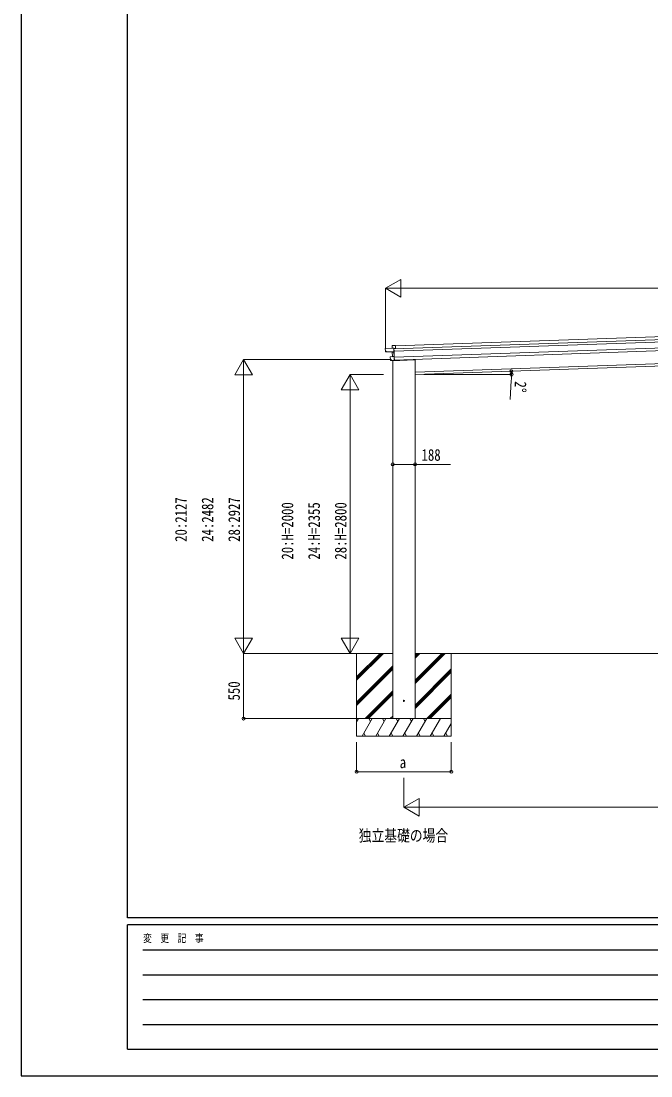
# Model space of a CAD drawing. Units: millimetres, scale not verified. Extents: x -12615 to 12615, y -8910 to 8910.
# Drawn here: x -12615 to -7293, y -8910 to 0 of the extents above; entities that cross this region are included whole.
import ezdxf
from ezdxf.enums import TextEntityAlignment as Align

# ---------------------------------------------------------------- set-up
doc = ezdxf.new("R2010")
doc.units = ezdxf.units.MM
doc.header["$LTSCALE"] = 30
doc.layers.add('0-2_USER1', color=92, linetype='Continuous')
doc.layers.add('0-7_YKK_ZWAK', color=134, linetype='Continuous')
for name, color, linetype, lineweight in [('0-4_YKK_13', 120, 'Continuous', 18), ('0-5_YKK_A1', 120, 'Continuous', 18), ('0-6_YKK_D', 200, 'Continuous', 18)]:
    doc.layers.add(name, color=color, linetype=linetype, lineweight=lineweight)
doc.styles.add('ＭＳ ゴシック', font='')
doc.styles.get('ＭＳ ゴシック').set_extended_font_data('MS Gothic')

msp = doc.modelspace()

# ---------------------------------------------------------------- linework, layer by layer
at = {"layer": '0-4_YKK_13'}
for p, q in [((-9480, -2740.62), (-9480.47, -2740.64)), ((-9479.67, -2763.62), (-9480.47, -2740.64)), ((-9479.99, -2740.12), (-9451.51, -2739.13)), ((-9450.53, -2765.61), (-9451.43, -2739.62)), ((-9450.47, -2740.09), (-9451.33, -2739.29)), ((-9450.47, -2740.09), (-9449.58, -2765.57)), ((-9537.6, -2766.65), (-9537.13, -2766.63)), ((-9536.83, -2788.63), (-9537.6, -2766.65)), ((-9537.12, -2766.13), (-9465.37, -2763.62)), ((-9536.36, -2788.62), (-9536.83, -2788.63)), ((-9536.75, -2791.06), (-9536.83, -2788.63)), ((-9536.67, -2793.16), (-9536.75, -2791.06)), ((-9536.36, -2788.62), (-9528.84, -2788.35)), ((-9536.26, -2791.54), (-9536.19, -2793.64)), ((-9479.42, -2795.13), (-9536.19, -2793.64)), ((-9528.73, -2791.37), (-9528.84, -2788.35)), ((-9494.64, -2837.16), (-9495.11, -2837.18)), ((-9494.22, -2862.69), (-9495.11, -2837.18)), ((-9494.66, -2836.66), (-9462.66, -2833.58)), ((-9479.2, -2763.61), (-9479.67, -2763.62)), ((-9477.69, -2834.56), (-9479.05, -2795.61)), ((-9478.6, -2795.13), (-9463.99, -2795.47)), ((-9464.42, -2795.96), (-9478.58, -2795.63)), ((-9478.58, -2795.63), (-9477.23, -2834.48)), ((-9477.23, -2834.48), (-9462.68, -2833.08)), ((-9464.08, -2792.89), (-9465.09, -2764.11)), ((-9464.13, -2764.58), (-9464.98, -2763.78)), ((-9464.64, -2763.39), (-9464.15, -2763.84)), ((-9463.99, -2795.49), (-9464.42, -2795.96)), ((-9464.15, -2763.84), (-9464.13, -2764.58)), ((-9464.13, -2764.58), (-9463.17, -2791.96)), ((-9464.08, -2792.89), (-9463.17, -2791.96)), ((-9463.99, -2795.47), (-9464.08, -2792.89)), ((-9464.07, -2766.08), (-9450.53, -2765.61)), ((-9463.99, -2795.49), (-9463.08, -2794.56)), ((-9462.68, -2833.08), (-9463.99, -2795.49)), ((-9463.17, -2791.96), (-9463.08, -2794.56)), ((-9463.08, -2794.56), (-9461.69, -2834.49)), ((-9462.8, -2833.45), (-9462.66, -2833.58)), ((-9461.53, -2866.04), (-9462.64, -2834.08)), ((-9462.52, -2833.71), (-9461.69, -2834.49)), ((-9461.69, -2834.49), (-9460.6, -2865.57)), ((-9449.58, -2765.57), (-9450.53, -2765.61)), ((-9493.75, -2862.68), (-9494.22, -2862.69)), ((-9494.13, -2865.22), (-9494.22, -2862.69)), ((-9493.75, -2862.68), (-9486.23, -2862.41)), ((-9486.1, -2865.9), (-9493.65, -2865.7)), ((-9486.12, -2865.4), (-9486.23, -2862.41)), ((-9486.12, -2865.4), (-9461.53, -2866.04)), ((-9475.72, -2868.77), (-9290.65, -2862.27)), ((-9475.64, -2867.62), (-9475.72, -2868.77)), ((-9474.64, -2867.65), (-9474.71, -2868.74)), ((-9461.38, -2866.4), (-9460.6, -2865.57)), ((-9285.59, -2856.63), (-9285.92, -2858.27))]:
    msp.add_line(p, q, dxfattribs=at)
for points in [[(-9451.43, -2739.62), (-9480, -2740.62), (-9479.2, -2763.61), (-9465.36, -2763.12)], [(-9451.51, -2739.13), (-9451.5, -2739.14), (-9451.46, -2739.17), (-9451.4, -2739.22), (-9451.33, -2739.29)], [(-9465.09, -2764.11), (-9537.13, -2766.63), (-9536.36, -2788.62)], [(-9528.73, -2791.37), (-9528.72, -2791.74), (-9536.26, -2791.54)], [(-9528.73, -2791.37), (-9464.08, -2792.89), (-9464.08, -2792.89)], [(-9462.64, -2834.08), (-9494.64, -2837.16), (-9493.75, -2862.68)], [(-9479.42, -2795.13), (-9479.41, -2795.13), (-9479.41, -2795.13)], [(-9478.99, -2795.61), (-9479.03, -2795.61), (-9479.05, -2795.61), (-9479.05, -2795.61)], [(-9477.23, -2834.48), (-9477.32, -2834.5), (-9477.41, -2834.51), (-9477.49, -2834.52), (-9477.56, -2834.54), (-9477.62, -2834.54), (-9477.66, -2834.55), (-9477.68, -2834.56), (-9477.69, -2834.56)], [(-9462.66, -2833.58), (-9462.65, -2833.59), (-9462.62, -2833.62), (-9462.58, -2833.66), (-9462.52, -2833.71)], [(-9461.51, -2866.54), (-9486.1, -2865.9), (-9486.12, -2865.4)], [(-9461.38, -2866.4), (-9461.43, -2866.46), (-9461.47, -2866.51), (-9461.5, -2866.53), (-9461.51, -2866.54)]]:
    msp.add_lwpolyline(points, dxfattribs=at)
msp.add_circle((-9379.59, -5741.21), 5, dxfattribs=at)
for centre, radius, start, end in [((-9479.97, -2740.62), 0.5, 92, 182), ((-9477.94, -2740.42), 2.07, 171.55133, 185.44952), ((-9537.1, -2766.63), 0.5, 92, 182), ((-9535.07, -2766.43), 2.08, 171.57375, 185.44071), ((-9536.17, -2793.14), 0.5, 182, 268.5), ((-9494.61, -2837.16), 0.5, 95.5, 182), ((-9492.6, -2836.84), 2.07, 175.06602, 188.93398), ((-9480.17, -2763.64), 0.5, 272, 2), ((-9479.55, -2795.63), 0.5, 2, 88.5), ((-9479.47, -2795.61), 0.483, 359.40087, 82.5076), ((-9481.27, -2763.8), 2.08, 351.57375, 5.44071), ((-9480.86, -2795.46), 2.28, 355.73562, 8.27807), ((-9478.19, -2834.57), 0.5, 275.5, 2), ((-9479.27, -2834.8), 2.07, 355.06677, 8.93323), ((-9467.42, -2763.32), 2.08, 351.57375, 5.44071), ((-9465.35, -2764.12), 0.5, 47, 92), ((-9465.32, -2764.12), 1, 47, 92), ((-9466.98, -2761.39), 3.08, 309.77354, 319.49251), ((-9471.06, -2770.26), 8.88, 46.81505, 47.05517), ((-9493.63, -2865.2), 0.5, 182, 268.5), ((-9290.82, -2857.27), 5, 272, 348.5)]:
    msp.add_arc(centre, radius, start, end, dxfattribs=at)
for centre, major_axis, ratio, start_param, end_param in [((-9450.96, -2739.61), (-0.017, 0.5), 0.944124, 0.8573352, 1.5707963), ((-9536.25, -2791.04), (0.017, -0.5), 0.999045, 4.712389, 6.222157), ((-9478.54, -2795.17), (-1, 0.03), 0.043579, 4.776146, 5.7712833), ((-9478.54, -2795.17), (-1, 0.03), 0.043579, 5.7712833, 5.7741775), ((-9478.55, -2795.67), (-0.502, 0.044), 0.086186, 4.7840979, 5.7917126), ((-9464.61, -2764.1), (-0.017, 0.5), 0.944124, 0.8573352, 1.5707963), ((-9464.45, -2795.96), (-0.455, -0.489), 0.023136, 1.5948853, 3.1184026), ((-9463.15, -2833.13), (0.163, 0.48), 0.921944, 4.3187582, 5.1022929), ((-9462.17, -2834.04), (0.163, 0.48), 0.921944, 1.1771655, 1.9607002), ((-9461.05, -2866.06), (-0.196, 0.467), 0.921944, 1.1808924, 1.9644271)]:
    msp.add_ellipse(centre, major_axis=major_axis, ratio=ratio, start_param=start_param, end_param=end_param, dxfattribs=at)
at = {"layer": '0-5_YKK_A1'}
for p, q in [((-9450.36, -2743.31), (-4221.78, -2560.72)), ((-9463.98, -2768.8), (-4206.42, -2585.2)), ((-9463.28, -2788.79), (-4205.72, -2605.19)), ((-9461.54, -2838.76), (-4203.98, -2655.16)), ((-9460.7, -2862.74), (-4203.14, -2679.15)), ((-9285.59, -2966.2), (-4377.68, -2794.81)), ((-4377.68, -2814.82), (-9285.59, -2986.21)), ((-9473.84, -5891.21), (-9473.84, -2867.68)), ((-9285.84, -5891.21), (-9285.84, -2856.63)), ((-9780.59, -5341.21), (-9473.59, -5341.27)), ((-9779.59, -5341.21), (-9779.59, -6041.21)), ((-9779.59, -5567.84), (-9552.96, -5341.21)), ((-9779.59, -5539.55), (-9581.24, -5341.21)), ((-9779.59, -5553.7), (-9567.16, -5341.27)), ((-9285.59, -5341.27), (-4377.68, -5340.89)), ((-9285.59, -5382.21), (-9244.59, -5341.21)), ((-9285.59, -5368.06), (-9258.73, -5341.21)), ((-9285.59, -5353.92), (-9272.88, -5341.21)), ((-9285.59, -5594.34), (-9032.5, -5341.25)), ((-9285.59, -5580.2), (-9046.64, -5341.25)), ((-9285.59, -5566.05), (-9060.78, -5341.25)), ((-8979.59, -5341.21), (-8979.59, -6041.21)), ((-9779.59, -5751.68), (-9473.59, -5445.69)), ((-9779.59, -5765.83), (-9473.59, -5459.83)), ((-9779.59, -5779.97), (-9473.59, -5473.97)), ((-9285.59, -5778.18), (-8979.59, -5472.19)), ((-9285.59, -5792.33), (-8979.59, -5486.33)), ((-9285.59, -5806.47), (-8979.59, -5500.47)), ((-9706.98, -5891.21), (-9473.59, -5657.82)), ((-9692.84, -5891.21), (-9473.59, -5671.96)), ((-9678.7, -5891.21), (-9473.59, -5686.1)), ((-9186.48, -5891.21), (-8979.59, -5684.32)), ((-9172.34, -5891.21), (-8979.59, -5698.46)), ((-9158.2, -5891.21), (-8979.59, -5712.6)), ((-9494.85, -5891.21), (-9473.59, -5869.95)), ((-8979.59, -5891.21), (-9779.59, -5891.21)), ((-9779.59, -5920.15), (-9762.88, -5891.21)), ((-9777.88, -5917.19), (-9779.59, -5914.23)), ((-9734.01, -6041.21), (-9647.41, -5891.21)), ((-9662.41, -5917.19), (-9677.41, -5891.21)), ((-9618.54, -6041.21), (-9531.94, -5891.21)), ((-9546.94, -5917.19), (-9561.94, -5891.21)), ((-9503.07, -6041.21), (-9416.47, -5891.21)), ((-9431.47, -5917.19), (-9446.47, -5891.21)), ((-9387.6, -6041.21), (-9301, -5891.21)), ((-9316, -5917.19), (-9331, -5891.21)), ((-9272.13, -6041.21), (-9185.53, -5891.21)), ((-9200.53, -5917.19), (-9215.53, -5891.21)), ((-9156.66, -6041.21), (-9070.06, -5891.21)), ((-9041.19, -6041.21), (-8979.59, -5934.51)), ((-8979.59, -5899.87), (-8984.59, -5891.21)), ((-9779.59, -6041.21), (-8979.59, -6041.21)), ((-9719.02, -6015.23), (-9704.02, -6041.21)), ((-9603.55, -6015.23), (-9588.55, -6041.21)), ((-9488.08, -6015.23), (-9473.08, -6041.21)), ((-9372.6, -6015.23), (-9357.6, -6041.21)), ((-9257.14, -6015.23), (-9242.14, -6041.21)), ((-9141.67, -6015.23), (-9126.67, -6041.21)), ((-9026.19, -6015.23), (-9011.2, -6041.21))]:
    msp.add_line(p, q, dxfattribs=at)
at = {"layer": '0-6_YKK_D'}
for p, q in [((-9534.44, -2256.42), (-9404.54, -2181.42)), ((-9404.54, -2331.42), (-9404.54, -2181.42)), ((-9534.44, -2770.06), (-9534.44, -2255.42)), ((-9534.44, -2256.42), (-9404.54, -2331.42)), ((-9534.44, -2256.42), (-9274.64, -2256.42)), ((-9384.44, -2256.42), (-4284.44, -2256.42)), ((-10734.44, -2859.13), (-10809.44, -2989.04)), ((-9487.23, -2859.13), (-10735.44, -2859.13)), ((-10734.44, -2859.13), (-10659.44, -2989.04)), ((-10734.44, -2859.13), (-10734.44, -3118.94)), ((-10809.44, -2989.04), (-10659.44, -2989.04)), ((-10734.44, -3009.13), (-10734.44, -5191.21)), ((-9834.44, -2986.21), (-9909.44, -3116.11)), ((-9551.81, -2986.21), (-9835.44, -2986.21)), ((-9834.44, -2986.21), (-9759.44, -3116.11)), ((-9834.44, -2986.21), (-9834.44, -3246.02)), ((-9211.23, -2986.21), (-8469.68, -2986.21)), ((-9909.44, -3116.11), (-9759.44, -3116.11)), ((-8472.28, -3037.18), (-8482.31, -3197.27)), ((-9834.44, -3136.21), (-9834.44, -5191.21)), ((-9473.59, -3718.34), (-9473.59, -3745.58)), ((-9285.59, -3716.39), (-9285.59, -3745.58)), ((-10734.44, -5341.21), (-10734.44, -5081.4)), ((-9834.44, -5341.21), (-9834.44, -5081.4)), ((-10734.44, -5341.21), (-10809.44, -5211.3)), ((-10659.44, -5211.3), (-10809.44, -5211.3)), ((-10734.44, -5341.21), (-10659.44, -5211.3)), ((-9834.44, -5341.21), (-9909.44, -5211.3)), ((-9759.44, -5211.3), (-9909.44, -5211.3)), ((-9834.44, -5341.21), (-9759.44, -5211.3)), ((-9780.59, -5341.21), (-10735.44, -5341.21)), ((-9780.59, -5341.21), (-10735.44, -5341.21)), ((-10734.44, -5341.21), (-10734.44, -5891.21)), ((-9780.59, -5341.21), (-9835.44, -5341.21)), ((-9780.59, -5891.21), (-10735.44, -5891.21)), ((-9779.59, -6092.21), (-9779.59, -6342.21)), ((-8979.59, -6092.21), (-8979.59, -6342.21)), ((-9779.59, -6341.21), (-8979.59, -6341.21)), ((-9379.59, -6393.21), (-9379.59, -6642.21)), ((-9379.59, -6641.21), (-9249.69, -6566.21)), ((-9249.69, -6716.21), (-9249.69, -6566.21)), ((-9379.59, -6641.21), (-9249.69, -6716.21)), ((-9379.59, -6641.21), (-9119.78, -6641.21)), ((-9229.59, -6641.21), (-4433.68, -6641.21))]:
    msp.add_line(p, q, dxfattribs=at)
msp.add_lwpolyline([(-9473.59, -3744.58), (-9285.59, -3744.58), (-8985.19, -3744.58)], dxfattribs=at)
for centre in [(-8471.18, -2957.77), (-8470.68, -2986.21), (-9473.59, -3744.58), (-9285.59, -3744.58), (-10734.44, -5891.21), (-9779.59, -6341.21), (-8979.59, -6341.21)]:
    msp.add_circle(centre, 12.75, dxfattribs=at)
for start, end in [(356.41362, 360), (360, 2)]:
    msp.add_arc((-9285.59, -2986.21), 814.91, start, end, dxfattribs=at)
at = {"layer": '0-7_YKK_ZWAK'}
for p, q in [((-11714.94, -7575), (-11714.94, 8325)), ((11685.06, -7575), (-11714.94, -7575)), ((-3914.94, -7635), (-11714.94, -7635)), ((-11714.94, -8685), (-11714.94, -7635)), ((-11587.44, -7845), (-4064.94, -7845)), ((-11587.44, -8055), (-4064.94, -8055)), ((-11587.44, -8265), (-4064.94, -8265)), ((-11587.44, -8475), (-4064.94, -8475)), ((-11714.94, -8685), (-3914.94, -8685))]:
    msp.add_line(p, q, dxfattribs=at)
msp.add_lwpolyline([(-12615, -8910), (12615, -8910), (12615, 8910), (-12615, 8910)], close=True, dxfattribs=at)

# ---------------------------------------------------------------- texts
at = {"layer": '0-2_USER1', "style": 'ＭＳ ゴシック', "width": 0.8}
msp.add_text('独立基礎の場合', height=98.97, dxfattribs=at).set_placement((-9761.68, -6958.81), align=Align.BOTTOM_LEFT)
at = {"layer": '0-6_YKK_D', "style": 'ＭＳ ゴシック', "width": 0.8}
for s, rotation, p in [('2°', 266.414, (-8471.35, -3038.24)), ('20:2127', 90, (-11185.44, -4398.97)), ('24:2482', 90, (-10960.44, -4398.97)), ('28:2927', 90, (-10735.44, -4398.97)), ('20:H=2000', 90, (-10285.44, -4548.91)), ('24:H=2355', 90, (-10060.44, -4548.91)), ('28:H=2800', 90, (-9835.44, -4548.91)), ('550', 90, (-10736.78, -5738.61))]:
    msp.add_text(s, height=98.97, rotation=rotation, dxfattribs=at).set_placement(p, align=Align.BOTTOM_LEFT)
for s, p in [('188', (-9230.99, -3743.58)), ('a', (-9415.59, -6340.21))]:
    msp.add_text(s, height=98.97, dxfattribs=at).set_placement(p, align=Align.BOTTOM_LEFT)
at = {"layer": '0-7_YKK_ZWAK', "style": 'ＭＳ ゴシック', "width": 0.8}
msp.add_text('変  更  記  事', height=65.98, dxfattribs=at).set_placement((-11583.93, -7800), align=Align.BOTTOM_LEFT)

doc.saveas('drawing.dxf')
